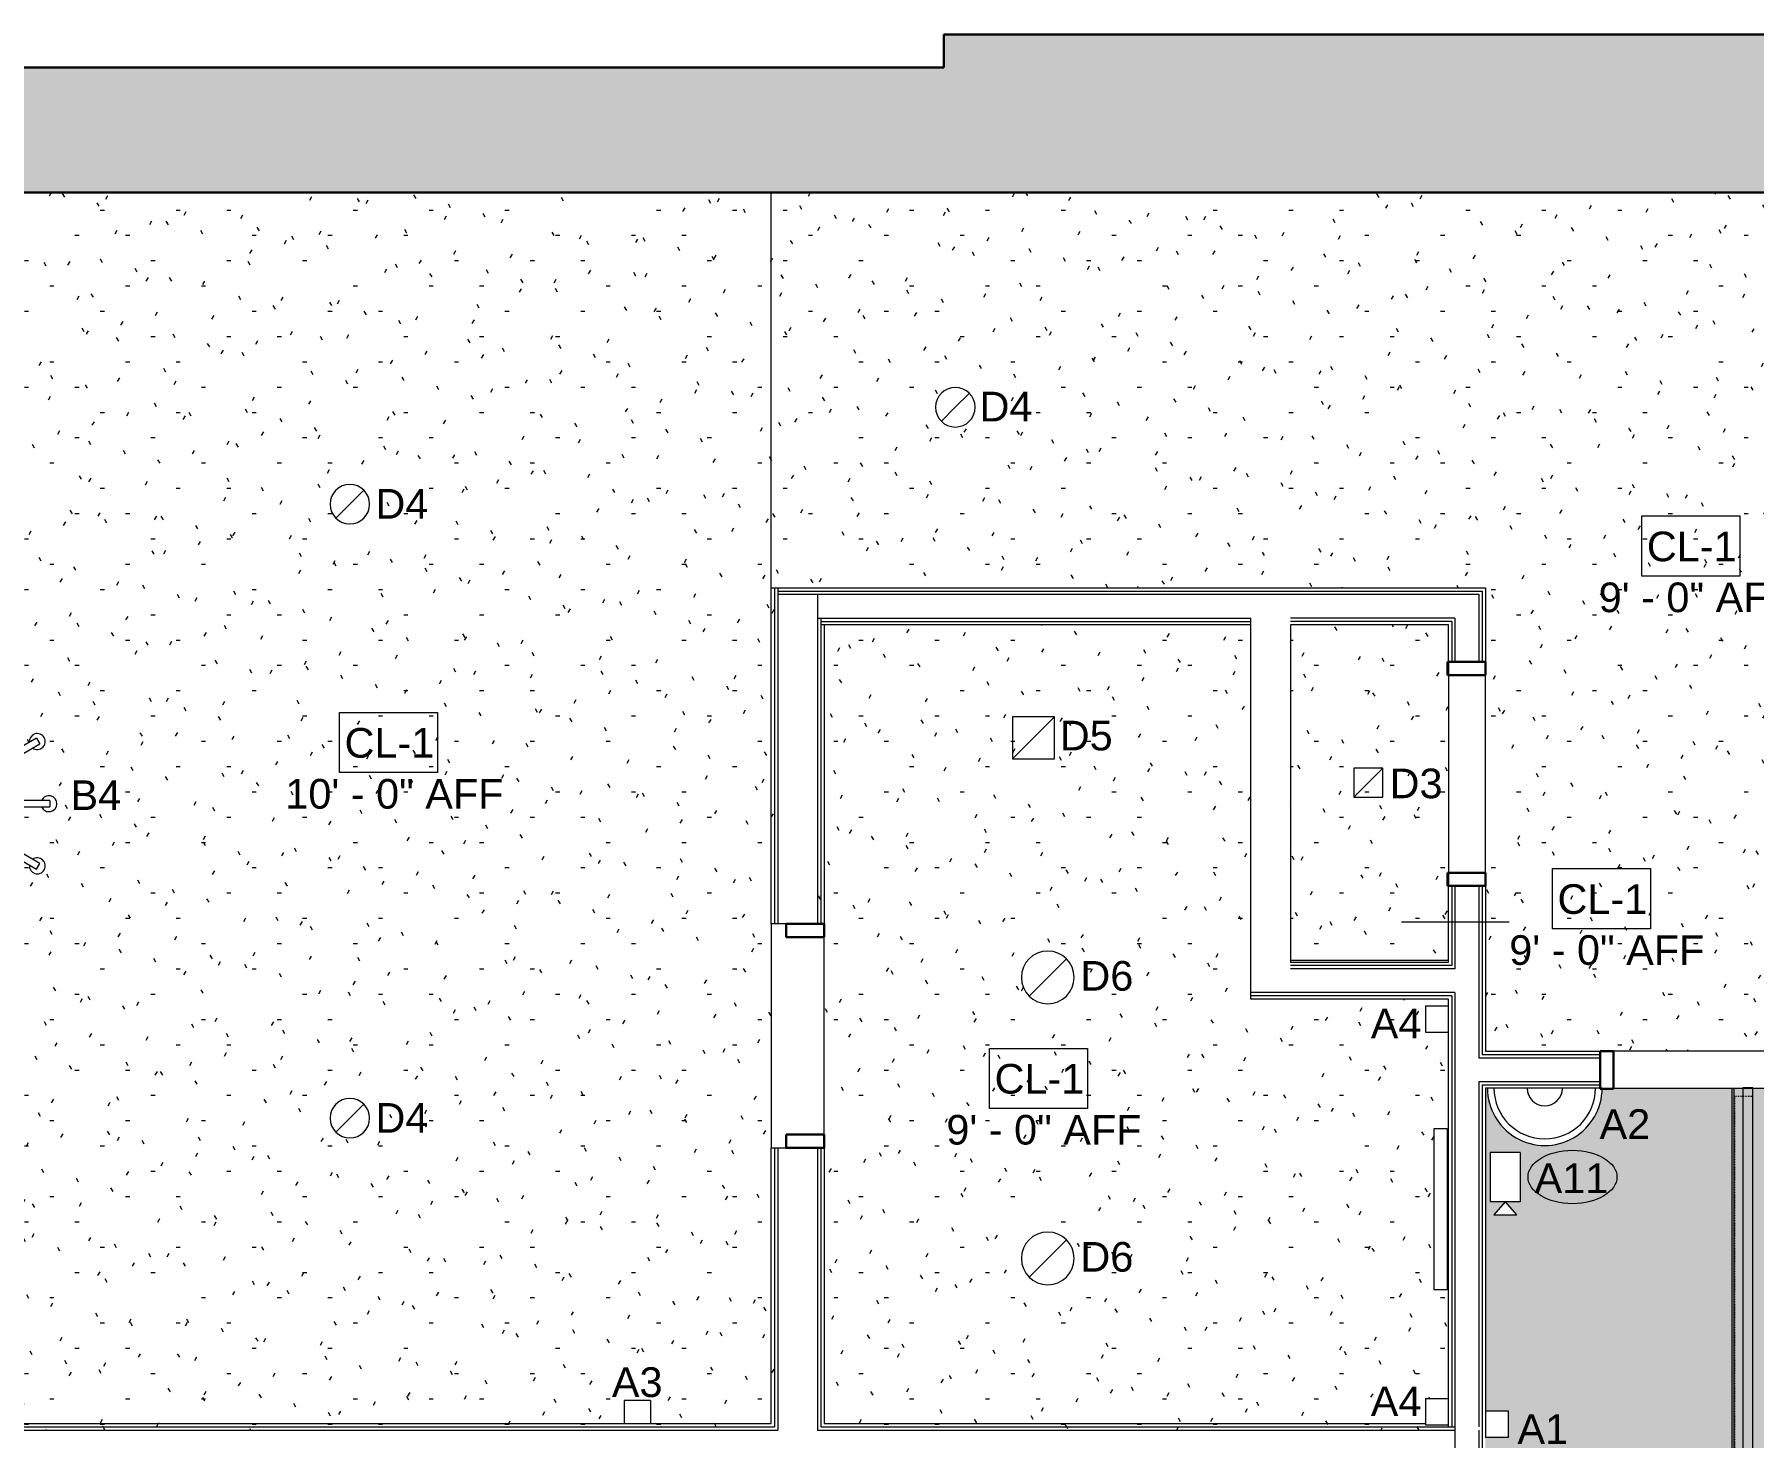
# Model space of a CAD drawing. Header units: inches. Extents: x -1176 to 1329, y -2524 to 978.
# Drawn here: x -870.2 to -609.1, y 600.8 to 813.9 of the extents above; entities that cross this region are included whole.
import ezdxf

# ---------------------------------------------------------------- set-up
doc = ezdxf.new("R2010")
doc.units = ezdxf.units.IN
doc.header["$MEASUREMENT"] = 0
doc.linetypes.add('Dash', pattern=[0.25, 0.125, -0.125])
for name, color, linetype, lineweight in [('A-CLNG', 13, 'Continuous', 18), ('A-CLNG-IDEN', 151, 'Continuous', 9), ('A-CLNG-PATT', 13, 'Continuous', 18), ('A-DOOR', 31, 'Continuous', 18), ('A-DOOR-FRAM', 31, 'Continuous', 30), ('A-WALL', 113, 'Continuous', 18), ('A-WALL-PATT', 111, 'Continuous', 18), ('E-LITE-EQPM', 33, 'Continuous', 9), ('E-LITE-EQPM-HDLN', 30, 'Dash', 9), ('E-LITE-EQPM-IDEN', 33, 'Continuous', 9), ('I-WALL', 2, 'Continuous', 18), ('Q-SPCQ', 91, 'Continuous', 9), ('Q-SPCQ-IDEN', 132, 'Continuous', 9)]:
    doc.layers.add(name, color=color, linetype=linetype, lineweight=lineweight)
doc.styles.add('Arial', font='arial.ttf', dxfattribs={"height": 4.5})
doc.styles.add('Swis721 Lt BT', font='swissl.ttf', dxfattribs={"height": 4.5})
pattern_1 = [(0, (0, 0), (15.36, 3.84), [0.634, -10.886, 0.634, -10.886, -61.44]), (0, (0, 0), (15.36, 3.84), [-23.04, 0.634, -22.406, 0.634, -10.886, -26.88]), (0, (0, 0), (15.36, 3.84), [-57.6, 0.634, -7.046, 0.634, -18.566]), (120, (5.76, 1.92), (-11.005538, 11.38215), [0.634, -10.886, 0.634, -10.886, -61.44]), (120, (5.76, 1.92), (-11.005538, 11.38215), [-23.04, 0.634, -22.406, 0.634, -10.886, -26.88]), (120, (5.76, 1.92), (-11.005538, 11.38215), [-57.6, 0.634, -7.046, 0.634, -18.566]), (240, (7.68, 9.6), (-4.354462, -15.22215), [0.634, -10.886, 0.634, -10.886, -61.44]), (240, (7.68, 9.6), (-4.354462, -15.22215), [-23.04, 0.634, -22.406, 0.634, -10.886, -26.88]), (240, (7.68, 9.6), (-4.354462, -15.22215), [-57.6, 0.634, -7.046, 0.634, -18.566])]

# ---------------------------------------------------------------- blocks, each defined once
blk = doc.blocks.new('Single Flush - D2 2_6_ X 8_-8439169-3rd Floor RCP')
at = {"layer": 'A-DOOR-FRAM'}
for p, q in [((-17, -1.75), (-17, 4)), ((-17, 4), (-15, 4)), ((-15, -1.75), (-15, 4)), ((15.000004, -1.75), (15.000004, 4)), ((15.000004, 4), (17.000004, 4)), ((17.000004, -1.75), (17.000004, 4)), ((-17, -1.75), (-15, -1.75)), ((15.000004, -1.75), (17.000004, -1.75))]:
    blk.add_line(p, q, dxfattribs=at)
blk = doc.blocks.new('Single Flush - D1 3_ X 8_-8249534-3rd Floor RCP')
at = {"layer": 'A-DOOR-FRAM'}
for p, q in [((-20, -2.9375), (-20, 2.8125)), ((-20, 2.8125), (-18, 2.8125)), ((-18, -2.9375), (-18, 2.8125)), ((18.000004, -2.9375), (18.000004, 2.8125)), ((18.000004, 2.8125), (20.000004, 2.8125)), ((20.000004, -2.9375), (20.000004, 2.8125)), ((-20, -2.9375), (-18, -2.9375)), ((18.000004, -2.9375), (20.000004, -2.9375))]:
    blk.add_line(p, q, dxfattribs=at)
blk = doc.blocks.new('Single Flush - D2 2_6_ X 8_-8252949-3rd Floor RCP')
at = {"layer": 'A-DOOR-FRAM'}
for p, q in [((-17, -2.9375), (-17, 2.8125)), ((-17, 2.8125), (-15, 2.8125)), ((-15, -2.9375), (-15, 2.8125)), ((15.000004, -2.9375), (15.000004, 2.8125)), ((15.000004, 2.8125), (17.000004, 2.8125)), ((17.000004, -2.9375), (17.000004, 2.8125)), ((-17, -2.9375), (-15, -2.9375)), ((15.000004, -2.9375), (17.000004, -2.9375))]:
    blk.add_line(p, q, dxfattribs=at)
blk = doc.blocks.new('Sconce Light - Uplight - LIGHT W ROOM NUMBER-7126174-3rd Floor RCP')
at = {"layer": 'E-LITE-EQPM'}
blk.add_line((-8.71, 2.81), (8.71, 2.81), dxfattribs=at)
for radius, start in [(8.71, 360), (7.71, 0), (2.68, 0)]:
    blk.add_arc((0, 2.81), radius, start, 180, dxfattribs=at)
blk = doc.blocks.new('Lighting-Linear-Cove-Cooper-Ametrix-LC32-LED1 - Lighting-Linear-Cove-Cooper-Ametrix-LC32-LED 50_ 3_-7125023-3rd Floor RCP')
at = {"layer": 'E-LITE-EQPM'}
for p, q in [((-301.5, -1.37), (-301.5, 0.16)), ((-301.5, 0.16), (301.5, 0.16)), ((301.5, -1.37), (-301.5, -1.37))]:
    blk.add_line(p, q, dxfattribs=at)
at = {"layer": 'E-LITE-EQPM-HDLN'}
for p, q in [((300.21, 1.37), (-300.21, 1.37)), ((-300.21, 1.37), (-300.21, -1.37))]:
    blk.add_line(p, q, dxfattribs=at)
blk = doc.blocks.new('Sconce Light - Sphere - 100W - 277V-7960169-3rd Floor RCP')
at = {"layer": 'E-LITE-EQPM'}
for p, q in [((0, 6.3125), (-2, 6.3125)), ((-2, 6.3125), (-2, 2.8125)), ((2, 6.3125), (0, 6.3125)), ((2, 6.3125), (2, 2.8125)), ((-2, 2.8125), (0, 2.8125)), ((0, 2.8125), (2, 2.8125))]:
    blk.add_line(p, q, dxfattribs=at)
blk = doc.blocks.new('Sconce Light - Sphere - Bedside Sconce-8439170-3rd Floor RCP')
at = {"layer": 'E-LITE-EQPM'}
for p, q in [((0, 7.5), (-2, 7.5)), ((-2, 7.5), (-2, 4)), ((2, 7.5), (0, 7.5)), ((2, 7.5), (2, 4)), ((-2, 4), (0, 4)), ((0, 4), (2, 4))]:
    blk.add_line(p, q, dxfattribs=at)
blk = doc.blocks.new('Sconce Light - Sphere - 60W - 120V-7960182-3rd Floor RCP')
at = {"layer": 'E-LITE-EQPM'}
for p, q in [((0, 6.3125), (-2, 6.3125)), ((-2, 6.3125), (-2, 2.8125)), ((2, 6.3125), (0, 6.3125)), ((2, 6.3125), (2, 2.8125)), ((-2, 2.8125), (0, 2.8125)), ((0, 2.8125), (2, 2.8125))]:
    blk.add_line(p, q, dxfattribs=at)
blk = doc.blocks.new('Iron_Chandelier_2145 - Iron_Chandelier_2145-6205901-3rd Floor RCP')
at = {"layer": 'E-LITE-EQPM'}
for p, q in [((-0.5, 19.02), (-0.5, 8.88)), ((0.5, 19.02), (-0.5, 19.02)), ((0.5, 8.88), (0.5, 19.02)), ((-8.69, 16.05), (-9.56, 15.55)), ((-4.04, 7.99), (-8.69, 16.05)), ((8.69, 16.05), (4.04, 7.99)), ((8.69, 16.05), (9.56, 15.55)), ((-9.56, 15.55), (-4.9, 7.49)), ((4.9, 7.49), (9.56, 15.55)), ((-16.72, 9.08), (-16.22, 9.94)), ((-16.72, 9.08), (-7.94, 4)), ((-7.44, 4.87), (-16.22, 9.94)), ((-4.04, 7.99), (-4.9, 7.49)), ((-0.5, 1.86), (-4.04, 7.99)), ((-0.5, 8.88), (-0.5, 2.41)), ((0.5, 8.88), (-0.5, 8.88)), ((0.5, 2.41), (0.5, 8.88)), ((4.04, 7.99), (0.5, 1.86)), ((4.04, 7.99), (4.9, 7.49)), ((16.22, 9.94), (7.44, 4.87)), ((7.94, 4), (16.72, 9.08)), ((16.22, 9.94), (16.72, 9.08)), ((-4.9, 7.49), (-1.36, 1.36)), ((1.36, 1.36), (4.9, 7.49)), ((-7.94, 4), (-7.44, 4.87)), ((-7.94, 4), (-2.34, 0.77)), ((-1.84, 1.64), (-7.44, 4.87)), ((7.44, 4.87), (1.84, 1.64)), ((2.34, 0.77), (7.94, 4)), ((7.44, 4.87), (7.94, 4)), ((-8.94, 0.5), (-18.25, 0.5)), ((-18.25, 0.5), (-18.25, -0.5)), ((-1.86, 0.5), (-8.94, 0.5)), ((-8.94, 0.5), (-8.94, -0.5)), ((-2.34, 0.77), (-1.69, 0.4)), ((-1.2, 1.27), (-1.84, 1.64)), ((-0.5, 2.41), (-0.5, 1.66)), ((0.5, 1.67), (0.5, 2.41)), ((1.84, 1.64), (1.19, 1.26)), ((1.69, 0.4), (2.34, 0.77)), ((8.94, 0.5), (1.86, 0.5)), ((18.25, 0.5), (8.94, 0.5)), ((8.94, 0.5), (8.94, -0.5)), ((18.25, 0.5), (18.25, -0.5)), ((-18.25, -0.5), (-8.94, -0.5)), ((-8.94, -0.5), (-1.86, -0.5)), ((-2.34, -0.77), (-7.94, -4)), ((-7.44, -4.87), (-1.84, -1.64)), ((-1.36, -1.36), (-4.9, -7.49)), ((-4.04, -7.99), (-0.5, -1.86)), ((-1.69, -0.4), (-2.34, -0.77)), ((-1.84, -1.64), (-1.19, -1.26)), ((-0.5, -1.67), (-0.5, -2.41)), ((-0.5, -2.41), (-0.5, -8.88)), ((0.5, -2.41), (0.5, -1.66)), ((0.5, -1.86), (4.04, -7.99)), ((0.5, -8.88), (0.5, -2.41)), ((1.2, -1.27), (1.84, -1.64)), ((4.9, -7.49), (1.36, -1.36)), ((2.34, -0.77), (1.69, -0.4)), ((1.84, -1.64), (7.44, -4.87)), ((1.86, -0.5), (8.94, -0.5)), ((7.94, -4), (2.34, -0.77)), ((8.94, -0.5), (18.25, -0.5)), ((-7.94, -4), (-16.72, -9.08)), ((-16.22, -9.94), (-7.44, -4.87)), ((-7.94, -4), (-7.44, -4.87)), ((7.44, -4.87), (7.94, -4)), ((7.44, -4.87), (16.22, -9.94)), ((16.72, -9.08), (7.94, -4)), ((-4.9, -7.49), (-9.56, -15.55)), ((-4.04, -7.99), (-4.9, -7.49)), ((4.04, -7.99), (4.9, -7.49)), ((9.56, -15.55), (4.9, -7.49)), ((-16.72, -9.08), (-16.22, -9.94)), ((-8.69, -16.05), (-4.04, -7.99)), ((-0.5, -8.88), (-0.5, -19.02)), ((0.5, -8.88), (-0.5, -8.88)), ((0.5, -19.02), (0.5, -8.88)), ((4.04, -7.99), (8.69, -16.05)), ((16.22, -9.94), (16.72, -9.08)), ((-8.69, -16.05), (-9.56, -15.55)), ((8.69, -16.05), (9.56, -15.55)), ((0.5, -19.02), (-0.5, -19.02))]:
    blk.add_line(p, q, dxfattribs=at)
at = {"layer": 'E-LITE-EQPM', "flags": 128}
for points in [[(-1.75, 0), (-1.75, 0.07), (-1.75, 0.14), (-1.74, 0.21), (-1.73, 0.28), (-1.72, 0.35), (-1.7, 0.42), (-1.68, 0.48), (-1.66, 0.55), (-1.64, 0.62), (-1.61, 0.68), (-1.59, 0.75), (-1.56, 0.81), (-1.52, 0.87), (-1.49, 0.93), (-1.45, 0.99), (-1.41, 1.05), (-1.36, 1.1), (-1.32, 1.16), (-1.27, 1.21), (-1.22, 1.26), (-1.17, 1.31), (-1.12, 1.35), (-1.06, 1.39), (-1.01, 1.44), (-0.95, 1.48), (-0.89, 1.51), (-0.83, 1.55), (-0.76, 1.58), (-0.7, 1.61), (-0.64, 1.63), (-0.57, 1.66), (-0.5, 1.68), (-0.44, 1.7), (-0.37, 1.71), (-0.3, 1.73), (-0.23, 1.74), (-0.16, 1.75), (-0.09, 1.75), (-0.02, 1.75), (0.05, 1.75), (0.12, 1.75), (0.19, 1.74), (0.26, 1.73), (0.33, 1.72), (0.4, 1.71), (0.47, 1.69), (0.53, 1.67), (0.6, 1.65), (0.67, 1.62), (0.73, 1.59), (0.79, 1.56), (0.85, 1.53), (0.92, 1.5), (0.97, 1.46), (1.03, 1.42), (1.09, 1.38), (1.14, 1.33), (1.19, 1.28), (1.24, 1.23), (1.29, 1.18), (1.34, 1.13), (1.38, 1.08), (1.43, 1.02), (1.46, 0.96), (1.5, 0.9), (1.54, 0.84), (1.57, 0.78), (1.6, 0.72), (1.63, 0.65), (1.65, 0.59), (1.67, 0.52), (1.69, 0.45), (1.71, 0.39), (1.72, 0.32), (1.74, 0.25), (1.74, 0.18), (1.75, 0.11), (1.75, 0.04), (1.75, 0)], [(1.75, 0), (1.75, -0.07), (1.75, -0.14), (1.74, -0.21), (1.73, -0.28), (1.72, -0.35), (1.7, -0.42), (1.68, -0.48), (1.66, -0.55), (1.64, -0.62), (1.61, -0.68), (1.59, -0.75), (1.56, -0.81), (1.52, -0.87), (1.49, -0.93), (1.45, -0.99), (1.41, -1.05), (1.36, -1.1), (1.32, -1.16), (1.27, -1.21), (1.22, -1.26), (1.17, -1.31), (1.12, -1.35), (1.06, -1.39), (1.01, -1.44), (0.95, -1.48), (0.89, -1.51), (0.83, -1.55), (0.76, -1.58), (0.7, -1.61), (0.64, -1.63), (0.57, -1.66), (0.5, -1.68), (0.44, -1.7), (0.37, -1.71), (0.3, -1.73), (0.23, -1.74), (0.16, -1.75), (0.09, -1.75), (0.02, -1.75), (-0.05, -1.75), (-0.12, -1.75), (-0.19, -1.74), (-0.26, -1.73), (-0.33, -1.72), (-0.4, -1.71), (-0.47, -1.69), (-0.53, -1.67), (-0.6, -1.65), (-0.67, -1.62), (-0.73, -1.59), (-0.79, -1.56), (-0.85, -1.53), (-0.92, -1.5), (-0.97, -1.46), (-1.03, -1.42), (-1.09, -1.38), (-1.14, -1.33), (-1.19, -1.28), (-1.24, -1.23), (-1.29, -1.18), (-1.34, -1.13), (-1.38, -1.08), (-1.43, -1.02), (-1.46, -0.96), (-1.5, -0.9), (-1.54, -0.84), (-1.57, -0.78), (-1.6, -0.72), (-1.63, -0.65), (-1.65, -0.59), (-1.67, -0.52), (-1.69, -0.45), (-1.71, -0.39), (-1.72, -0.32), (-1.74, -0.25), (-1.74, -0.18), (-1.75, -0.11), (-1.75, -0.04), (-1.75, 0)], [(-0.63, 0), (-0.63, 0.03), (-0.63, 0.05), (-0.62, 0.08), (-0.62, 0.1), (-0.62, 0.12), (-0.61, 0.15), (-0.6, 0.17), (-0.6, 0.2), (-0.59, 0.22), (-0.58, 0.24), (-0.57, 0.27), (-0.56, 0.29), (-0.55, 0.31), (-0.53, 0.33), (-0.52, 0.35), (-0.5, 0.38), (-0.49, 0.39), (-0.47, 0.41), (-0.46, 0.43), (-0.44, 0.45), (-0.42, 0.47), (-0.4, 0.48), (-0.38, 0.5), (-0.36, 0.51), (-0.34, 0.53), (-0.32, 0.54), (-0.3, 0.55), (-0.27, 0.57), (-0.25, 0.58), (-0.23, 0.59), (-0.2, 0.59), (-0.18, 0.6), (-0.16, 0.61), (-0.13, 0.61), (-0.11, 0.62), (-0.08, 0.62), (-0.06, 0.63), (-0.03, 0.63), (-0.01, 0.63), (0.02, 0.63), (0.04, 0.63), (0.07, 0.62), (0.09, 0.62), (0.12, 0.62), (0.14, 0.61), (0.17, 0.61), (0.19, 0.6), (0.21, 0.59), (0.24, 0.58), (0.26, 0.57), (0.28, 0.56), (0.31, 0.55), (0.33, 0.54), (0.35, 0.52), (0.37, 0.51), (0.39, 0.49), (0.41, 0.48), (0.43, 0.46), (0.45, 0.44), (0.46, 0.42), (0.48, 0.41), (0.5, 0.39), (0.51, 0.37), (0.52, 0.35), (0.54, 0.32), (0.55, 0.3), (0.56, 0.28), (0.57, 0.26), (0.58, 0.23), (0.59, 0.21), (0.6, 0.19), (0.61, 0.16), (0.61, 0.14), (0.62, 0.11), (0.62, 0.09), (0.62, 0.06), (0.63, 0.04), (0.63, 0.01), (0.63, 0)], [(0.63, 0), (0.63, -0.03), (0.63, -0.05), (0.62, -0.08), (0.62, -0.1), (0.62, -0.12), (0.61, -0.15), (0.6, -0.17), (0.6, -0.2), (0.59, -0.22), (0.58, -0.24), (0.57, -0.27), (0.56, -0.29), (0.55, -0.31), (0.53, -0.33), (0.52, -0.35), (0.5, -0.38), (0.49, -0.39), (0.47, -0.41), (0.46, -0.43), (0.44, -0.45), (0.42, -0.47), (0.4, -0.48), (0.38, -0.5), (0.36, -0.51), (0.34, -0.53), (0.32, -0.54), (0.3, -0.55), (0.27, -0.57), (0.25, -0.58), (0.23, -0.59), (0.2, -0.59), (0.18, -0.6), (0.16, -0.61), (0.13, -0.61), (0.11, -0.62), (0.08, -0.62), (0.06, -0.63), (0.03, -0.63), (0.01, -0.63), (-0.02, -0.63), (-0.04, -0.63), (-0.07, -0.62), (-0.09, -0.62), (-0.12, -0.62), (-0.14, -0.61), (-0.17, -0.61), (-0.19, -0.6), (-0.21, -0.59), (-0.24, -0.58), (-0.26, -0.57), (-0.28, -0.56), (-0.31, -0.55), (-0.33, -0.54), (-0.35, -0.52), (-0.37, -0.51), (-0.39, -0.49), (-0.41, -0.48), (-0.43, -0.46), (-0.45, -0.44), (-0.46, -0.42), (-0.48, -0.41), (-0.5, -0.39), (-0.51, -0.37), (-0.52, -0.35), (-0.54, -0.32), (-0.55, -0.3), (-0.56, -0.28), (-0.57, -0.26), (-0.58, -0.23), (-0.59, -0.21), (-0.6, -0.19), (-0.61, -0.16), (-0.61, -0.14), (-0.62, -0.11), (-0.62, -0.09), (-0.62, -0.06), (-0.63, -0.04), (-0.63, -0.01), (-0.63, 0)]]:
    blk.add_lwpolyline(points, dxfattribs=at)
at = {"layer": 'E-LITE-EQPM'}
for centre, start, end in [((0, 18.89), 90, 244.637), ((0, 18.89), 295.363, 90), ((-9.06, 15.7), 120, 274.637), ((-9.06, 15.7), 325.363, 120), ((9.06, 15.7), 60, 214.637), ((9.06, 15.7), 265.363, 60), ((-16.36, 9.44), 355.363, 150), ((16.36, 9.44), 30, 184.637), ((-16.36, 9.44), 150, 304.637), ((16.36, 9.44), 235.363, 30), ((-18.12, 0), 25.363, 180), ((-18.12, 0), 180, 334.637), ((18.12, 0), 0, 154.637), ((18.12, 0), 205.363, 0), ((-16.36, -9.44), 55.363, 210), ((-16.36, -9.44), 210, 4.637), ((16.36, -9.44), 175.363, 330), ((16.36, -9.44), 330, 124.637), ((-9.06, -15.7), 85.363, 240), ((-9.06, -15.7), 240, 34.637), ((9.06, -15.7), 145.363, 300), ((9.06, -15.7), 300, 94.637), ((0, -18.89), 115.363, 270), ((0, -18.89), 270, 64.637)]:
    blk.add_arc(centre, 1.21, start, end, dxfattribs=at)
blk = doc.blocks.new('L-Recessed Circular - Downlight - 8_-7245237-3rd Floor RCP')
at = {"layer": 'E-LITE-EQPM'}
for q in [(2.83, 2.83), (-2.83, -2.83)]:
    blk.add_line((0, 0), q, dxfattribs=at)
for start, end in [(360, 180), (180, 360)]:
    blk.add_arc((0, 0), 4, start, end, dxfattribs=at)
blk = doc.blocks.new('L-Recessed Square Downlight - 6_-4552745-3rd Floor RCP')
at = {"layer": 'E-LITE-EQPM'}
for p, q in [((-3.1875, -3.1875), (-3.1875, 3.1875)), ((-3.1875, 3.1875), (3.1875, 3.1875)), ((-3.1875, 3.1875), (3.1875, -3.1875)), ((3.1875, 3.1875), (3.1875, -3.1875)), ((3.1875, -3.1875), (-3.1875, -3.1875))]:
    blk.add_line(p, q, dxfattribs=at)
blk = doc.blocks.new('L-Recessed Square Downlight - 4_-4552743-3rd Floor RCP')
at = {"layer": 'E-LITE-EQPM'}
for p, q in [((-2.1875, -2.1875), (-2.1875, 2.1875)), ((-2.1875, 2.1875), (2.1875, 2.1875)), ((-2.1875, 2.1875), (2.1875, -2.1875)), ((2.1875, 2.1875), (2.1875, -2.1875)), ((2.1875, -2.1875), (-2.1875, -2.1875))]:
    blk.add_line(p, q, dxfattribs=at)
blk = doc.blocks.new('L-Recessed Circular - Downlight - 6_-7313291-3rd Floor RCP')
at = {"layer": 'E-LITE-EQPM'}
for q in [(-2.12, -2.12), (2.12, 2.12)]:
    blk.add_line((0, 0), q, dxfattribs=at)
for start, end in [(360, 180), (180, 360)]:
    blk.add_arc((0, 0), 3, start, end, dxfattribs=at)
blk = doc.blocks.new('AC3 - AC3-7344563-3rd Floor RCP')
at = {"layer": 'Q-SPCQ'}
for p, q in [((-12.25, 3), (-12.25, 5)), ((-12.25, 5), (12.25, 5)), ((12.25, 3), (-12.25, 3)), ((12.25, 5), (12.25, 3))]:
    blk.add_line(p, q, dxfattribs=at)
blk = doc.blocks.new('Security_Camera_-_Dome_6414 - 8_-0_ AFF-7476807-3rd Floor RCP')
at = {"layer": 'Q-SPCQ'}
for p, q in [((-2.27, 3.14), (2.27, 3.14)), ((-2.27, -4.36), (-2.27, 3.14)), ((1.71, 5.14), (-1.71, 5.14)), ((0, 3.14), (-1.71, 5.14)), ((0, 3.14), (1.71, 5.14)), ((2.27, -4.36), (2.27, 3.14)), ((-2.27, -4.36), (2.27, -4.36))]:
    blk.add_line(p, q, dxfattribs=at)
blk = doc.blocks.new('Appliance_Specialty Equipment Tag - Standard-3515593-3rd Floor RCP')
at = {"layer": 'Q-SPCQ-IDEN'}
blk.add_ellipse((-0.0499, 0.0037), major_axis=(-0.1406, 0), ratio=0.600473, dxfattribs=at)

msp = doc.modelspace()

# ---------------------------------------------------------------- hatches: boundary and pattern name
at = {"layer": 'A-CLNG-PATT'}
h = msp.add_hatch(dxfattribs=at)
h.set_pattern_fill('FP_1', color=256, style=0, pattern_type=2)
h.set_pattern_definition(pattern_1)
h.paths.add_polyline_path([(-793.32, 602.97), (-780.6, 602.97), (-780.6, 606.47), (-776.6, 606.47), (-776.6, 602.97), (-758.26, 602.97), (-758.26, 789.87), (-1004.06, 789.87), (-1004.06, 776.87), (-1015.06, 776.87), (-1015.06, 720.37), (-1004.06, 720.37), (-1004.06, 651.37), (-1015.06, 651.37), (-1015.06, 602.97), (-991.56, 602.97), (-991.56, 606.47), (-987.56, 606.47), (-987.56, 602.97), (-888.56, 602.97), (-888.56, 606.47), (-884.56, 606.47), (-884.56, 602.97), (-804.69, 602.97)], flags=0)
h.paths.add_polyline_path([(-951.75, 646.34), (-952.53, 646.44), (-953.25, 646.74), (-953.87, 647.22), (-954.35, 647.84), (-954.65, 648.56), (-954.75, 649.34), (-954.65, 650.11), (-954.35, 650.84), (-953.87, 651.46), (-953.25, 651.94), (-952.49, 652.24), (-951.75, 652.34), (-950.97, 652.24), (-950.25, 651.94), (-949.63, 651.46), (-949.15, 650.84), (-948.85, 650.11), (-948.75, 649.34), (-948.85, 648.56), (-949.15, 647.84), (-949.63, 647.22), (-950.25, 646.74), (-950.97, 646.44)], flags=0)
h.paths.add_polyline_path([(-822.26, 646.34), (-823.03, 646.44), (-823.76, 646.74), (-824.38, 647.22), (-824.86, 647.84), (-825.16, 648.56), (-825.26, 649.34), (-825.16, 650.11), (-824.86, 650.84), (-824.38, 651.46), (-823.76, 651.94), (-823.03, 652.24), (-822.26, 652.34), (-821.48, 652.24), (-820.76, 651.94), (-820.14, 651.46), (-819.66, 650.84), (-819.36, 650.11), (-819.26, 649.34), (-819.36, 648.56), (-819.66, 647.84), (-820.14, 647.22), (-820.76, 646.74), (-821.48, 646.44)], flags=0)
h.paths.add_polyline_path([(-886.07, 676.98), (-886.78, 677.21), (-887.21, 677.82), (-887.21, 678.57), (-886.78, 679.17), (-886.57, 679.24), (-886.57, 695.21), (-894.17, 682.03), (-894.03, 681.87), (-893.96, 681.1), (-894.32, 680.48), (-895, 680.18), (-895.73, 680.33), (-896.23, 680.89), (-896.29, 681.66), (-895.94, 682.28), (-895.25, 682.58), (-895.04, 682.53), (-887.43, 695.71), (-901.27, 687.72), (-901.22, 687.51), (-901.52, 686.83), (-902.17, 686.45), (-902.91, 686.53), (-903.47, 687.03), (-903.62, 687.76), (-903.32, 688.44), (-902.67, 688.81), (-901.93, 688.74), (-901.77, 688.59), (-887.93, 696.58), (-903.15, 696.58), (-903.21, 696.37), (-903.82, 695.93), (-904.57, 695.93), (-905.17, 696.37), (-905.4, 697.08), (-905.17, 697.79), (-904.56, 698.22), (-903.82, 698.22), (-903.21, 697.79), (-903.15, 697.58), (-887.93, 697.58), (-901.78, 705.55), (-901.93, 705.42), (-902.7, 705.35), (-903.32, 705.71), (-903.62, 706.39), (-903.47, 707.12), (-902.91, 707.62), (-902.14, 707.68), (-901.52, 707.33), (-901.22, 706.65), (-901.27, 706.43), (-887.43, 698.44), (-895.04, 711.62), (-895.25, 711.57), (-895.94, 711.88), (-896.31, 712.52), (-896.23, 713.26), (-895.73, 713.82), (-895, 713.97), (-894.32, 713.67), (-893.95, 713.02), (-894.03, 712.28), (-894.17, 712.12), (-886.57, 698.94), (-886.57, 714.92), (-886.78, 714.99), (-887.21, 715.59), (-887.21, 716.34), (-886.78, 716.94), (-886.07, 717.17), (-885.36, 716.94), (-884.92, 716.34), (-884.92, 715.59), (-885.36, 714.99), (-885.57, 714.92), (-885.57, 698.94), (-877.96, 712.12), (-878.11, 712.28), (-878.17, 713.05), (-877.81, 713.67), (-877.13, 713.97), (-876.4, 713.82), (-875.9, 713.26), (-875.84, 712.49), (-876.2, 711.88), (-876.88, 711.57), (-877.09, 711.62), (-884.7, 698.44), (-870.87, 706.43), (-870.91, 706.65), (-870.61, 707.33), (-869.96, 707.7), (-869.22, 707.62), (-868.67, 707.12), (-868.51, 706.39), (-868.81, 705.71), (-869.46, 705.34), (-870.2, 705.42), (-870.37, 705.56), (-884.2, 697.58), (-868.99, 697.58), (-868.92, 697.79), (-868.31, 698.22), (-867.57, 698.22), (-866.96, 697.79), (-866.73, 697.08), (-866.96, 696.37), (-867.57, 695.93), (-868.32, 695.93), (-868.92, 696.37), (-868.99, 696.58), (-884.2, 696.58), (-870.35, 688.6), (-870.2, 688.74), (-869.43, 688.8), (-868.81, 688.44), (-868.51, 687.76), (-868.67, 687.03), (-869.22, 686.53), (-869.99, 686.47), (-870.61, 686.83), (-870.91, 687.51), (-870.87, 687.72), (-884.7, 695.71), (-877.09, 682.53), (-876.88, 682.58), (-876.2, 682.28), (-875.82, 681.63), (-875.9, 680.89), (-876.4, 680.33), (-877.13, 680.18), (-877.81, 680.48), (-878.18, 681.13), (-878.11, 681.87), (-877.96, 682.03), (-885.57, 695.21), (-885.57, 679.24), (-885.36, 679.17), (-884.92, 678.56), (-884.92, 677.82), (-885.36, 677.21), (-885.93, 677.03)], flags=0)
h.paths.add_polyline_path([(-822.26, 739.56), (-823.03, 739.66), (-823.76, 739.96), (-824.38, 740.44), (-824.86, 741.06), (-825.16, 741.78), (-825.26, 742.56), (-825.16, 743.34), (-824.86, 744.06), (-824.38, 744.68), (-823.76, 745.16), (-823.03, 745.46), (-822.26, 745.56), (-821.48, 745.46), (-820.76, 745.16), (-820.14, 744.68), (-819.66, 744.06), (-819.36, 743.34), (-819.26, 742.56), (-819.36, 741.78), (-819.66, 741.06), (-820.14, 740.44), (-820.76, 739.96), (-821.48, 739.66)], flags=0)
h.paths.add_polyline_path([(-951.75, 739.56), (-952.53, 739.66), (-953.25, 739.96), (-953.87, 740.44), (-954.35, 741.06), (-954.65, 741.78), (-954.75, 742.56), (-954.65, 743.34), (-954.35, 744.06), (-953.87, 744.68), (-953.25, 745.16), (-952.49, 745.46), (-951.75, 745.56), (-950.97, 745.46), (-950.25, 745.16), (-949.63, 744.68), (-949.15, 744.06), (-948.85, 743.34), (-948.75, 742.56), (-948.85, 741.78), (-949.15, 741.06), (-949.63, 740.44), (-950.25, 739.96), (-950.97, 739.66)], flags=0)
h.paths.add_polyline_path([(-989.24, 775.02), (-990.25, 775.16), (-991.2, 775.55), (-992.03, 776.19), (-992.65, 776.99), (-993.04, 777.94), (-993.17, 778.96), (-993.03, 780), (-992.65, 780.93), (-992.51, 781.11), (-992.45, 781.23), (-992.3, 781.38), (-992.13, 781.6), (-993.68, 783.15), (-993.71, 783.25), (-993.68, 783.35), (-993.61, 783.42), (-993.51, 783.45), (-993.41, 783.42), (-993.37, 783.39), (-991.85, 781.87), (-991.63, 782.05), (-991.48, 782.2), (-991.35, 782.26), (-991.2, 782.37), (-990.23, 782.78), (-989.87, 782.82), (-989.19, 782.89), (-989.07, 782.88), (-988.88, 782.89), (-988.58, 782.81), (-988.14, 782.73), (-987.87, 782.62), (-987.56, 782.54), (-987.4, 782.43), (-987.27, 782.37), (-986.44, 781.75), (-986.27, 781.51), (-985.83, 780.93), (-985.77, 780.79), (-985.66, 780.64), (-985.57, 780.32), (-985.43, 779.98), (-985.38, 779.61), (-985.3, 779.31), (-985.32, 779.13), (-985.3, 778.92), (-985.42, 777.95), (-985.47, 777.85), (-985.83, 776.99), (-985.94, 776.85), (-986, 776.71), (-986.17, 776.54), (-986.45, 776.18), (-986.82, 775.9), (-986.97, 775.75), (-987.09, 775.69), (-987.27, 775.55), (-988.22, 775.16), (-989.05, 775.05)], flags=0)
h.paths.add_polyline_path([(-954.57, 778.36), (-954.57, 789.39), (-943.55, 789.39), (-943.55, 778.36), (-952.49, 778.36)], flags=0)
h = msp.add_hatch(dxfattribs=at)
h.set_pattern_fill('FP_1', color=256, style=0, pattern_type=2)
h.set_pattern_definition(pattern_1)
h.paths.add_polyline_path([(-649.82, 659.52), (-590.07, 659.52), (-590.07, 776.87), (-601.07, 776.87), (-601.07, 789.87), (-758.26, 789.87), (-758.26, 729.87), (-649.82, 729.87), (-649.82, 669.78)], flags=0)
h.paths.add_polyline_path([(-730.32, 754.26), (-731.09, 754.37), (-731.82, 754.67), (-732.44, 755.14), (-732.91, 755.76), (-733.21, 756.49), (-733.32, 757.26), (-733.21, 758.04), (-732.91, 758.76), (-732.44, 759.39), (-731.82, 759.86), (-731.09, 760.16), (-730.32, 760.26), (-729.54, 760.16), (-728.82, 759.86), (-728.19, 759.39), (-727.72, 758.76), (-727.42, 758.04), (-727.32, 757.26), (-727.42, 756.49), (-727.72, 755.76), (-728.19, 755.14), (-728.82, 754.67), (-729.54, 754.37)], flags=0)
h = msp.add_hatch(dxfattribs=at)
h.set_pattern_fill('FP_1', color=256, style=0, pattern_type=2)
h.set_pattern_definition(pattern_1)
h.paths.add_polyline_path([(-750.26, 602.97), (-658.95, 602.97), (-658.95, 606.78), (-655.45, 606.78), (-655.45, 662.4), (-658.95, 662.4), (-658.95, 666.4), (-655.45, 666.4), (-655.45, 667.4), (-685.45, 667.4), (-685.45, 724.25), (-750.26, 724.25), (-750.26, 609.42)], flags=0)
h.paths.add_polyline_path([(-657.63, 623.28), (-657.63, 647.78), (-655.63, 647.78), (-655.63, 623.28)], flags=0)
h.paths.add_polyline_path([(-716.29, 624.05), (-717.33, 624.18), (-718.29, 624.58), (-719.12, 625.22), (-719.76, 626.05), (-720.16, 627.01), (-720.29, 628.05), (-720.16, 629.08), (-719.76, 630.05), (-719.12, 630.88), (-718.29, 631.51), (-717.33, 631.91), (-716.29, 632.05), (-715.26, 631.91), (-714.29, 631.51), (-713.46, 630.88), (-712.83, 630.05), (-712.43, 629.08), (-712.29, 628.05), (-712.43, 627.01), (-712.83, 626.05), (-713.46, 625.22), (-714.29, 624.58), (-715.26, 624.18)], flags=0)
h.paths.add_polyline_path([(-716.29, 666.71), (-717.33, 666.85), (-718.29, 667.25), (-719.12, 667.88), (-719.76, 668.71), (-720.16, 669.68), (-720.29, 670.71), (-720.16, 671.75), (-719.76, 672.71), (-719.12, 673.54), (-718.29, 674.18), (-717.33, 674.58), (-716.29, 674.71), (-715.26, 674.58), (-714.29, 674.18), (-713.46, 673.54), (-712.83, 672.71), (-712.43, 671.75), (-712.29, 670.71), (-712.43, 669.68), (-712.83, 668.71), (-713.46, 667.88), (-714.29, 667.25), (-715.26, 666.85)], flags=0)
h = msp.add_hatch(dxfattribs=at)
h.set_pattern_fill('FP_1', color=256, style=0, pattern_type=2)
h.set_pattern_definition(pattern_1)
h.paths.add_polyline_path([(-655.45, 673.27), (-655.45, 724.25), (-679.45, 724.25), (-679.45, 673.27)], flags=0)
h = msp.add_hatch(dxfattribs=at)
h.set_pattern_fill('FP_1', color=256, style=0, pattern_type=2)
h.set_pattern_definition(pattern_1)
h.paths.add_polyline_path([(-601.07, 36.25), (-601.07, 44.47), (-590.07, 44.47), (-590.07, 96.52), (-593.57, 96.52), (-593.57, 100.52), (-590.07, 100.52), (-590.07, 156.52), (-593.57, 156.52), (-593.57, 160.52), (-590.07, 160.52), (-590.07, 216.52), (-593.57, 216.52), (-593.57, 220.52), (-590.07, 220.52), (-590.07, 250.97), (-592.01, 251.18), (-593.85, 251.83), (-595.5, 252.87), (-596.88, 254.24), (-597.92, 255.9), (-598.56, 257.74), (-598.78, 259.67), (-598.56, 261.61), (-597.92, 263.45), (-596.88, 265.1), (-595.5, 266.48), (-593.85, 267.52), (-592.01, 268.17), (-590.07, 268.38), (-590.07, 366.76), (-592.01, 366.98), (-593.85, 367.62), (-595.5, 368.66), (-596.88, 370.04), (-597.92, 371.69), (-598.56, 373.53), (-598.78, 375.47), (-598.56, 377.41), (-597.92, 379.25), (-596.88, 380.9), (-595.5, 382.28), (-593.85, 383.31), (-592.01, 383.96), (-590.07, 384.18), (-590.07, 422.18), (-593.57, 422.18), (-593.57, 426.18), (-590.07, 426.18), (-590.07, 482.18), (-593.57, 482.18), (-593.57, 486.18), (-590.07, 486.18), (-590.07, 542.18), (-593.57, 542.18), (-593.57, 546.18), (-590.07, 546.18), (-590.07, 653.9), (-609.11, 653.9), (-609.11, 36.25)], flags=0)
h.paths.add_polyline_path([(-612.11, 36.25), (-612.11, 653.9), (-632.11, 653.9), (-632.33, 651.96), (-632.97, 650.12), (-634.01, 648.47), (-635.39, 647.09), (-637.04, 646.05), (-638.88, 645.41), (-640.82, 645.19), (-642.76, 645.41), (-644.6, 646.05), (-646.25, 647.09), (-647.63, 648.47), (-648.67, 650.12), (-649.31, 651.96), (-649.53, 653.9), (-649.82, 653.9), (-649.82, 604.84), (-646.32, 604.84), (-646.32, 600.84), (-649.82, 600.84), (-649.82, 544.84), (-646.32, 544.84), (-646.32, 540.84), (-649.82, 540.84), (-649.82, 514.52), (-647.88, 514.3), (-646.04, 513.66), (-644.39, 512.62), (-643.01, 511.24), (-641.97, 509.59), (-641.33, 507.75), (-641.11, 505.81), (-641.36, 503.8), (-641.97, 502.03), (-643.01, 500.38), (-644.39, 499), (-646.04, 497.96), (-647.88, 497.32), (-649.82, 497.1), (-649.82, 384.73), (-646.32, 384.73), (-646.32, 380.73), (-649.82, 380.73), (-649.82, 377.56), (-649.75, 377.56), (-649.75, 371.94), (-649.82, 371.94), (-649.82, 334.52), (-647.88, 334.3), (-646.04, 333.66), (-644.39, 332.62), (-643.01, 331.24), (-641.97, 329.59), (-641.33, 327.75), (-641.11, 325.81), (-641.33, 323.87), (-641.97, 322.03), (-643.01, 320.38), (-644.39, 319), (-646.04, 317.96), (-647.88, 317.32), (-649.82, 317.1), (-649.82, 224.67), (-647.88, 224.45), (-646.04, 223.81), (-644.39, 222.77), (-643.01, 221.39), (-641.97, 219.74), (-641.33, 217.9), (-641.11, 215.96), (-641.33, 214.02), (-641.97, 212.18), (-643.01, 210.53), (-644.39, 209.15), (-646.04, 208.11), (-647.88, 207.47), (-649.82, 207.25), (-649.82, 191.07), (-646.32, 191.07), (-646.32, 187.07), (-649.82, 187.07), (-649.82, 149.44), (-692.14, 149.44), (-692.14, 145.94), (-696.14, 145.94), (-696.14, 149.44), (-780.06, 149.44), (-780.06, 124.88), (-776.56, 124.88), (-776.56, 120.88), (-780.06, 120.88), (-780.06, 103.93), (-798.18, 103.93), (-798.18, 100.43), (-802.18, 100.43), (-802.18, 103.93), (-868.25, 103.93), (-868.25, 68.25), (-864.75, 68.25), (-864.75, 64.25), (-868.25, 64.25), (-868.25, 36.25), (-802.18, 36.25), (-802.18, 39.75), (-798.18, 39.75), (-798.18, 36.25), (-742.18, 36.25), (-742.18, 39.75), (-738.18, 39.75), (-738.18, 36.25), (-720.06, 36.25), (-720.06, 58.36), (-723.56, 58.36), (-723.56, 62.36), (-720.06, 62.36), (-720.06, 89.47), (-680.06, 89.47), (-680.06, 92.97), (-676.06, 92.97), (-676.06, 89.47), (-637.06, 89.47), (-637.06, 84.47), (-654.06, 84.47), (-654.06, 81), (-659.06, 81), (-659.06, 84.47), (-715.06, 84.47), (-715.06, 36.25), (-659.06, 36.25), (-659.06, 38.5), (-654.06, 38.5), (-654.06, 36.25)], flags=0)
h.paths.add_polyline_path([(-862.79, 38.18), (-867.2, 38.18), (-867.2, 45.55), (-862.79, 45.55), (-862.79, 40.44)], flags=0)
h.paths.add_polyline_path([(-865.01, 45.72), (-866.57, 47.54), (-863.45, 47.54), (-864.75, 46.03)], flags=0)
h.paths.add_polyline_path([(-596.28, 46.18), (-596.28, 53.55), (-591.86, 53.55), (-591.86, 46.18)], flags=0)
h.paths.add_polyline_path([(-594.09, 53.72), (-595.64, 55.54), (-592.53, 55.54)], flags=0)
h.paths.add_polyline_path([(-774.8, 138.54), (-777.92, 138.54), (-776.36, 140.36)], flags=0)
h.paths.add_polyline_path([(-778.58, 140.53), (-778.58, 147.9), (-774.17, 147.9), (-774.17, 140.53), (-777.92, 140.53)], flags=0)
h.paths.add_polyline_path([(-648.36, 634.71), (-646.81, 636.52), (-645.25, 634.71)], flags=0)
h.paths.add_polyline_path([(-648.36, 636.69), (-649.03, 636.69), (-649.03, 644.07), (-644.61, 644.07), (-644.61, 636.69), (-645.25, 636.69)], flags=0)
h = msp.add_hatch(dxfattribs=at)
h.set_pattern_fill('FP_1', color=256, style=0, pattern_type=2)
h.set_pattern_definition(pattern_1)
h.paths.add_polyline_path([(-612.39, 36.25), (-609.11, 36.25), (-609.11, 653.9), (-612.39, 653.9), (-612.39, 66.23)], flags=0)
at = {"layer": 'A-WALL-PATT', "lineweight": 9}
for points in [[(-588.68, 789.87), (-575.57, 789.87), (-575.57, 813.87), (-732.06, 813.87), (-732.06, 789.87), (-589.2, 789.87)], [(-732.06, 789.87), (-732.06, 808.87), (-872.06, 808.87), (-872.06, 789.87), (-770.58, 789.87)]]:
    msp.add_hatch(color=7, dxfattribs=at).paths.add_polyline_path(points, flags=0)
h = msp.add_hatch(dxfattribs=at)
h.set_pattern_fill('FP_1', color=256, style=0, pattern_type=2)
h.set_pattern_definition(pattern_1)
h.paths.add_polyline_path([(-757.76, 602.97), (-757.76, 644.84), (-758.26, 644.84), (-758.26, 602.97)], flags=0)
h.paths.add_polyline_path([(-757.76, 678.84), (-757.76, 729.87), (-758.26, 729.87), (-758.26, 678.84)], flags=0)
h = msp.add_hatch(dxfattribs=at)
h.set_pattern_fill('FP_1', color=256, style=0, pattern_type=2)
h.set_pattern_definition(pattern_1)
h.paths.add_polyline_path([(-750.76, 601.97), (-750.76, 644.84), (-751.26, 644.84), (-751.26, 601.97)], flags=0)
h.paths.add_polyline_path([(-750.76, 678.84), (-750.76, 725.25), (-751.26, 725.25), (-751.26, 678.84)], flags=0)
h = msp.add_hatch(dxfattribs=at)
h.set_pattern_fill('FP_1', color=256, style=0, pattern_type=2)
h.set_pattern_definition(pattern_1)
h.paths.add_polyline_path([(-757.76, 602.47), (-757.76, 602.97), (-1015.06, 602.97), (-1015.06, 602.47), (-759.21, 602.47)], flags=0)
h = msp.add_hatch(dxfattribs=at)
h.set_pattern_fill('FP_1', color=256, style=0, pattern_type=2)
h.set_pattern_definition(pattern_1)
h.paths.add_polyline_path([(-757.26, 601.97), (-757.26, 602.47), (-1015.06, 602.47), (-1015.06, 601.97), (-759.21, 601.97)], flags=0)
h = msp.add_hatch(dxfattribs=at)
h.set_pattern_fill('FP_1', color=256, style=0, pattern_type=2)
h.set_pattern_definition(pattern_1)
h.paths.add_polyline_path([(-654.45, 601.97), (-654.45, 602.47), (-750.76, 602.47), (-750.76, 601.97), (-655.45, 601.97)], flags=0)
h = msp.add_hatch(dxfattribs=at)
h.set_pattern_fill('FP_1', color=256, style=0, pattern_type=2)
h.set_pattern_definition(pattern_1)
h.paths.add_polyline_path([(-656.89, 602.47), (-655.45, 602.47), (-655.45, 602.78), (-658.95, 602.78), (-658.95, 602.97), (-750.26, 602.97), (-750.26, 602.47), (-658.95, 602.47)], flags=0)

# ---------------------------------------------------------------- linework, layer by layer
at = {"layer": 'A-CLNG'}
for p, q in [((-758.26, 729.87), (-758.26, 789.87)), ((-655.45, 673.27), (-679.45, 673.27)), ((-612.39, 36.25), (-612.39, 653.9)), ((-612.11, 653.9), (-612.11, 36.25))]:
    msp.add_line(p, q, dxfattribs=at)
for centre, radius, start, end in [((-730.32, 757.26), 3, 0, 180), ((-730.32, 757.26), 3, 180, 0), ((-822.26, 742.56), 3, 0, 180), ((-822.26, 742.56), 3, 180, 0), ((-716.29, 670.71), 4, 0, 180), ((-716.29, 670.71), 4, 180, 0), ((-822.26, 649.34), 3, 0, 180), ((-822.26, 649.34), 3, 180, 0), ((-716.29, 628.05), 4, 0, 180), ((-716.29, 628.05), 4, 180, 0)]:
    msp.add_arc(centre, radius, start, end, dxfattribs=at)
at = {"layer": 'A-CLNG-IDEN'}
msp.add_line((-662.58, 679.17), (-646.21, 679.17), dxfattribs=at)
at = {"layer": 'A-CLNG-IDEN', "flags": 128}
for points in [[(-626.07, 740.77), (-611.19, 740.77), (-611.19, 731.63), (-626.07, 731.63)], [(-823.81, 710.95), (-808.93, 710.95), (-808.93, 701.81), (-823.81, 701.81)], [(-639.64, 687.23), (-624.76, 687.23), (-624.76, 678.09), (-639.64, 678.09)], [(-725.11, 659.94), (-710.23, 659.94), (-710.23, 650.81), (-725.11, 650.81)]]:
    msp.add_lwpolyline(points, close=True, dxfattribs=at)
at = {"layer": 'A-WALL', "color": 8, "lineweight": 30}
for p, q in [((-732.06, 808.87), (-732.06, 813.87)), ((-568.57, 813.87), (-732.06, 813.87)), ((-872.06, 808.87), (-732.06, 808.87)), ((-601.07, 789.87), (-1004.06, 789.87))]:
    msp.add_line(p, q, dxfattribs=at)
at = {"layer": 'A-WALL'}
for p, q in [((-757.76, 729.87), (-757.76, 678.84)), ((-757.26, 729.87), (-757.26, 678.84)), ((-757.26, 729.37), (-650.32, 729.37)), ((-757.26, 728.87), (-650.82, 728.87)), ((-751.26, 728.87), (-751.26, 678.84)), ((-650.82, 728.87), (-650.82, 718.6)), ((-650.32, 729.37), (-650.32, 718.6)), ((-751.26, 725.25), (-685.45, 725.25)), ((-750.76, 725.25), (-750.76, 678.84)), ((-750.76, 724.75), (-685.45, 724.75)), ((-750.26, 724.25), (-750.76, 724.25)), ((-685.45, 667.4), (-685.45, 725.25)), ((-654.45, 725.25), (-679.45, 725.25)), ((-654.95, 724.75), (-679.45, 724.75)), ((-679.45, 724.25), (-679.45, 673.02)), ((-654.95, 724.75), (-654.95, 718.6)), ((-654.45, 725.25), (-654.45, 718.6)), ((-654.95, 684.6), (-654.95, 672.52)), ((-654.45, 684.6), (-654.45, 672.02)), ((-650.82, 684.6), (-650.82, 658.52)), ((-650.32, 684.6), (-650.32, 659.02)), ((-654.95, 672.52), (-679.45, 672.52)), ((-654.45, 672.02), (-679.45, 672.02)), ((-654.45, 668.4), (-685.45, 668.4)), ((-654.45, 668.4), (-654.45, 499.06)), ((-654.95, 667.9), (-685.45, 667.9)), ((-679.45, 667.4), (-685.45, 667.4)), ((-654.95, 667.9), (-654.95, 602.47)), ((-650.82, 658.52), (-632.39, 658.52)), ((-650.32, 659.02), (-632.39, 659.02)), ((-650.82, 654.9), (-632.39, 654.9)), ((-650.82, 654.9), (-650.82, 602.47)), ((-650.32, 654.4), (-650.32, 491.75)), ((-650.32, 654.4), (-632.39, 654.4)), ((-757.76, 644.84), (-757.76, 602.47)), ((-757.26, 644.84), (-757.26, 601.97)), ((-751.26, 644.84), (-751.26, 601.97)), ((-750.76, 644.84), (-750.76, 602.47)), ((-1015.06, 602.47), (-757.76, 602.47)), ((-1015.06, 601.97), (-757.26, 601.97)), ((-751.26, 601.97), (-654.45, 601.97)), ((-750.76, 602.47), (-654.45, 602.47)), ((-655.45, 602.47), (-655.45, 602.78)), ((-650.82, 601.97), (-650.82, 491.75))]:
    msp.add_line(p, q, dxfattribs=at)
at = {"layer": 'I-WALL'}
for p, q in [((-758.26, 729.87), (-649.82, 729.87)), ((-758.26, 678.84), (-758.26, 729.87)), ((-649.82, 729.87), (-649.82, 718.6)), ((-685.45, 724.25), (-750.26, 724.25)), ((-750.26, 724.25), (-750.26, 678.84)), ((-655.45, 724.25), (-679.45, 724.25)), ((-655.45, 718.6), (-655.45, 724.25)), ((-649.82, 718.6), (-655.45, 718.6)), ((-655.45, 673.02), (-655.45, 684.6)), ((-655.45, 684.6), (-649.82, 684.6)), ((-649.82, 684.6), (-649.82, 659.52)), ((-750.26, 678.84), (-758.26, 678.84)), ((-679.45, 673.02), (-655.45, 673.02)), ((-655.45, 667.4), (-679.45, 667.4)), ((-655.45, 666.4), (-655.45, 667.4)), ((-655.45, 606.78), (-655.45, 662.4)), ((-649.82, 659.52), (-632.39, 659.52)), ((-632.39, 659.52), (-632.39, 653.9)), ((-649.53, 653.9), (-649.82, 653.9)), ((-649.82, 653.9), (-649.82, 604.84)), ((-758.26, 602.97), (-758.26, 644.84)), ((-758.26, 644.84), (-750.26, 644.84)), ((-750.26, 644.84), (-750.26, 602.97)), ((-884.56, 602.97), (-780.6, 602.97)), ((-776.6, 602.97), (-758.26, 602.97)), ((-750.26, 602.97), (-658.95, 602.97))]:
    msp.add_line(p, q, dxfattribs=at)
at = {"layer": 'I-WALL', "lineweight": 9}
for p, q in [((-655.45, 718.6), (-655.45, 684.6)), ((-649.82, 684.6), (-649.82, 718.6)), ((-758.26, 678.84), (-758.26, 644.84)), ((-750.26, 644.84), (-750.26, 678.84)), ((-592.39, 659.52), (-632.39, 659.52)), ((-632.11, 653.9), (-592.39, 653.9))]:
    msp.add_line(p, q, dxfattribs=at)

# ---------------------------------------------------------------- block references
at = {"layer": 'A-DOOR', "rotation": 269.9999999999999}
for name, p in [('Single Flush - D2 2_6_ X 8_-8252949-3rd Floor RCP', (-652.63, 701.6)), ('Single Flush - D2 2_6_ X 8_-8439169-3rd Floor RCP', (-754.26, 661.84))]:
    msp.add_blockref(name, p, dxfattribs=at)
at = {"layer": 'A-DOOR'}
msp.add_blockref('Single Flush - D1 3_ X 8_-8249534-3rd Floor RCP', (-612.39, 656.71), dxfattribs=at)
at = {"layer": 'E-LITE-EQPM'}
for name, p in [('L-Recessed Circular - Downlight - 6_-7313291-3rd Floor RCP', (-730.32, 757.26)), ('L-Recessed Circular - Downlight - 6_-7313291-3rd Floor RCP', (-822.26, 742.56)), ('Iron_Chandelier_2145 - Iron_Chandelier_2145-6205901-3rd Floor RCP', (-886.07, 697.08)), ('L-Recessed Circular - Downlight - 8_-7245237-3rd Floor RCP', (-716.29, 670.71)), ('L-Recessed Circular - Downlight - 6_-7313291-3rd Floor RCP', (-822.26, 649.34)), ('L-Recessed Circular - Downlight - 8_-7245237-3rd Floor RCP', (-716.29, 628.05)), ('Sconce Light - Sphere - Bedside Sconce-8439170-3rd Floor RCP', (-778.6, 598.97))]:
    msp.add_blockref(name, p, dxfattribs=at)
at = {"layer": 'E-LITE-EQPM', "extrusion": (0, 0, -1)}
for name, p, rotation in [('L-Recessed Square Downlight - 6_-4552745-3rd Floor RCP', (718.45, 707.06), 180), ('L-Recessed Square Downlight - 4_-4552743-3rd Floor RCP', (667.62, 700.27), 180), ('Lighting-Linear-Cove-Cooper-Ametrix-LC32-LED1 - Lighting-Linear-Cove-Cooper-Ametrix-LC32-LED 50_ 3_-7125023-3rd Floor RCP', (610.59, 352.46), 270.0000000000003)]:
    msp.add_blockref(name, p, dxfattribs=dict(at, rotation=rotation))
at = {"layer": 'E-LITE-EQPM'}
for name, p, rotation in [('Sconce Light - Sphere - 60W - 120V-7960182-3rd Floor RCP', (-652.63, 664.4), 89.9999999999999), ('Sconce Light - Uplight - LIGHT W ROOM NUMBER-7126174-3rd Floor RCP', (-640.82, 656.71), 180), ('Sconce Light - Sphere - 60W - 120V-7960182-3rd Floor RCP', (-652.63, 604.78), 89.9999999999999), ('Sconce Light - Sphere - 100W - 277V-7960169-3rd Floor RCP', (-652.63, 602.84), 269.9999999999999)]:
    msp.add_blockref(name, p, dxfattribs=dict(at, rotation=rotation))
at = {"layer": 'Q-SPCQ'}
for name, p, rotation in [('AC3 - AC3-7344563-3rd Floor RCP', (-652.63, 635.53), 89.9999999999999), ('Security_Camera_-_Dome_6414 - 8_-0_ AFF-7476807-3rd Floor RCP', (-646.82, 639.78), 180)]:
    msp.add_blockref(name, p, dxfattribs=dict(at, rotation=rotation))
at = {"layer": 'Q-SPCQ-IDEN', "xscale": 47.99999999999997, "yscale": 47.99999999999997, "zscale": 47.99999999999997}
msp.add_blockref('Appliance_Specialty Equipment Tag - Standard-3515593-3rd Floor RCP', (-634.22, 640.23), dxfattribs=at)

# ---------------------------------------------------------------- texts
at = {"layer": 'A-CLNG-IDEN', "char_height": 4.5, "attachment_point": 1, "style": 'Swis721 Lt BT'}
for s, insert, width in [('CL-1', (-625.32, 738.39), 16.059), ('9\' - 0" AFF', (-632.63, 730.66), 33.7845), ('CL-1', (-823.06, 708.57), 16.059), ('10\' - 0" AFF', (-832.05, 700.83), 37.875), ('CL-1', (-638.89, 684.85), 16.059), ('9\' - 0" AFF', (-646.21, 677.11), 33.7845), ('CL-1', (-724.36, 657.57), 16.059), ('9\' - 0" AFF', (-731.68, 649.83), 33.7845)]:
    msp.add_mtext(s, dxfattribs=dict(at, insert=insert, width=width))
at = {"layer": 'E-LITE-EQPM-IDEN', "char_height": 4.5, "attachment_point": 1, "style": 'Arial'}
for s, insert, width in [('D4', (-726.64, 759.62), 9.8475), ('D4', (-818.37, 744.86), 9.8475), ('D5', (-714.46, 709.67), 9.8475), ('D3', (-664.38, 702.41), 9.8475), ('B4', (-864.67, 700.62), 9.393), ('D6', (-711.33, 673.2), 9.8475), ('A4', (-667.24, 665.95), 9.393), ('D4', (-818.37, 651.63), 9.8475), ('A2', (-632.5, 650.69), 9.393), ('D6', (-711.33, 630.54), 9.8475), ('A3', (-782.47, 611.51), 9.393), ('A4', (-667.24, 608.6), 9.393), ('A1', (-644.97, 604.39), 9.393)]:
    msp.add_mtext(s, dxfattribs=dict(at, insert=insert, width=width))
at = {"layer": 'Q-SPCQ-IDEN', "insert": (-642.36, 642.46), "char_height": 4.5, "width": 13.635, "attachment_point": 1, "style": 'Arial'}
msp.add_mtext('A11', dxfattribs=at)

doc.saveas('drawing.dxf')
